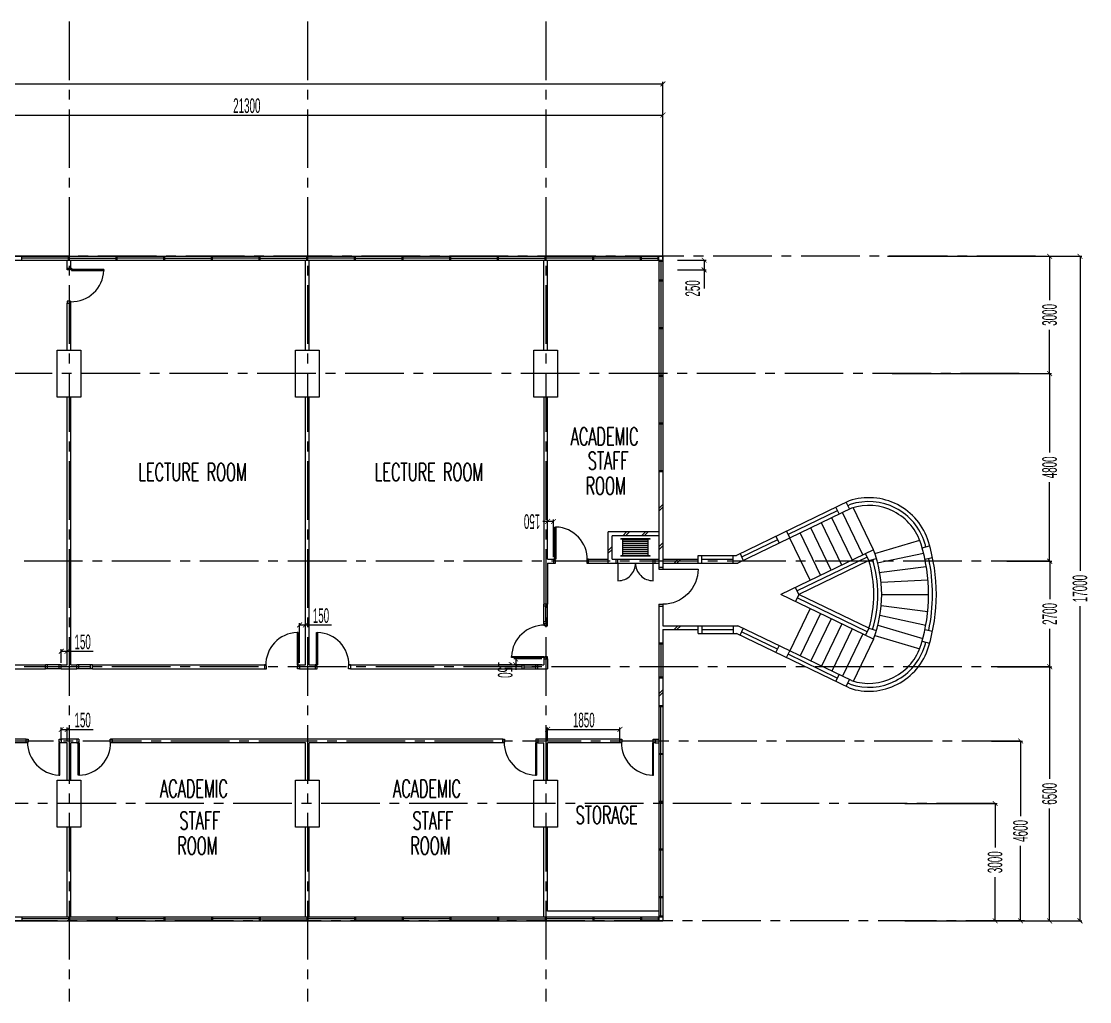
# Model space of a CAD drawing. Extents: x 41709 to 135709, y -129764 to -102139.
# Drawn here: x 108367 to 135709, y -127214 to -102139 of the extents above; entities that cross this region are included whole.
import ezdxf
from ezdxf.enums import TextEntityAlignment as Align

# ---------------------------------------------------------------- set-up
doc = ezdxf.new("R2010")
doc.units = 0
doc.header["$LTSCALE"] = 1000
doc.header["$MEASUREMENT"] = 0
doc.header["$PDMODE"] = 34
doc.header["$PDSIZE"] = -5
doc.linetypes.add('CENTER2', pattern=[1.125, 0.75, -0.125, 0.125, -0.125])
doc.linetypes.add('PHANTOM', pattern=[2.5, 1.25, -0.25, 0.25, -0.25, 0.25, -0.25])
doc.layers.get('DEFPOINTS').update_dxf_attribs({"linetype": 'CONTINUOUS'})
for name, color, linetype in [('DIM', 9, 'CONTINUOUS'), ('DIM3', 9, 'CONTINUOUS'), ('EX-WALL', 7, 'CONTINUOUS'), ('EX-WIN', 9, 'CONTINUOUS'), ('GRIDLINE', 8, 'PHANTOM'), ('LABEL', 4, 'CONTINUOUS'), ('NEUWALL', 3, 'CONTINUOUS')]:
    doc.layers.add(name, color=color, linetype=linetype)
doc.styles.add('R100', font='ic-romns.shx', dxfattribs={"width": 0.5, "height": 375})
doc.styles.add('ROMANS', font='SIMPLEX.shx')
doc.dimstyles.new('R100', dxfattribs={"dimtxt": 375, "dimasz": 125, "dimexe": 50, "dimexo": 50, "dimgap": 50, "dimtad": 1, "dimdec": 0, "dimzin": 0, "dimdsep": 46, "dimtxsty": 'R100', "dimblk": 'ARCHTICK', "dimcen": 0.09, "dimclrd": 8, "dimclre": 8, "dimclrt": 2, "dimadec": 0, "dimazin": 0, "dimtfac": 0.57971, "dimtdec": 0, "dimtofl": 0, "dimtmove": 0, "dimatfit": 3, "dimldrblk": 'ARCHTICK', "dimfxl": 1, "dimtolj": 1, "dimtzin": 0, "dimarcsym": 0})

# ---------------------------------------------------------------- blocks, each defined once
blk = doc.blocks.new('_ArchTick')
at = {"layer": 'NEUWALL', "color": 0, "const_width": 0.15}
blk.add_lwpolyline([(-0.5, -0.5), (0.5, 0.5)], dxfattribs=at)
blk = doc.blocks.new('*D13')
at = {"layer": 'DEFPOINTS', "color": 0}
for p in [(124787, -103739), (51687, -104988), (124787, -104988)]:
    blk.add_point(p, dxfattribs=at)
at = {"layer": 'DIM', "color": 8, "lineweight": -2}
for p, q in [((51687, -104938), (51687, -103689)), ((51687, -103739), (124787, -103739)), ((124787, -104938), (124787, -103689))]:
    blk.add_line(p, q, dxfattribs=at)
at = {"layer": 'DIM', "color": 8, "lineweight": -2, "xscale": 125, "yscale": 125, "zscale": 125, "rotation": 180}
blk.add_blockref('_ArchTick', (51687, -103739), dxfattribs=at)
at = {"layer": 'DIM', "color": 8, "lineweight": -2, "xscale": 125, "yscale": 125, "zscale": 125}
blk.add_blockref('_ArchTick', (124787, -103739), dxfattribs=at)
at = {"layer": 'DIM', "color": 7, "insert": (88237, -103502), "char_height": 375, "attachment_point": 5, "style": 'R100'}
blk.add_mtext('\\A1;73100', dxfattribs=at)
blk = doc.blocks.new('*D49')
at = {"layer": 'DEFPOINTS', "color": 0}
for p in [(125110, -108248), (125842, -108248), (125110, -108498)]:
    blk.add_point(p, dxfattribs=at)
at = {"layer": 'DIM', "color": 8, "lineweight": -2}
for p, q in [((125160, -108248), (125892, -108248)), ((125842, -108248), (125842, -108498)), ((125160, -108498), (125892, -108498)), ((125842, -108498), (125842, -108970))]:
    blk.add_line(p, q, dxfattribs=at)
at = {"layer": 'DIM', "color": 8, "lineweight": -2, "xscale": 125, "yscale": 125, "zscale": 125}
for p, rotation in [((125842, -108248), 90), ((125842, -108498), 270)]:
    blk.add_blockref('_ArchTick', p, dxfattribs=dict(at, rotation=rotation))
at = {"layer": 'DIM', "color": 7, "insert": (125551, -108970), "char_height": 375, "attachment_point": 5, "rotation": 90, "style": 'R100'}
blk.add_mtext('\\A1;250', dxfattribs=at)
blk = doc.blocks.new('*D43')
at = {"layer": 'DEFPOINTS', "color": 0}
for p in [(109537, -120252), (109387, -120598), (109537, -120598)]:
    blk.add_point(p, dxfattribs=at)
at = {"layer": 'DIM3', "color": 8, "lineweight": -2}
for p, q in [((109387, -120548), (109387, -120202)), ((109387, -120252), (109537, -120252)), ((109537, -120548), (109537, -120202)), ((109537, -120252), (110208, -120252))]:
    blk.add_line(p, q, dxfattribs=at)
at = {"layer": 'DIM3', "color": 8, "lineweight": -2, "xscale": 125, "yscale": 125, "zscale": 125, "rotation": 180}
blk.add_blockref('_ArchTick', (109387, -120252), dxfattribs=at)
at = {"layer": 'DIM3', "color": 8, "lineweight": -2, "xscale": 125, "yscale": 125, "zscale": 125}
blk.add_blockref('_ArchTick', (109537, -120252), dxfattribs=at)
at = {"layer": 'DIM3', "color": 7, "insert": (109935, -120014), "char_height": 375, "attachment_point": 5, "style": 'R100'}
blk.add_mtext('\\A1;150', dxfattribs=at)
blk = doc.blocks.new('*D42')
at = {"layer": 'DEFPOINTS', "color": 0}
for p in [(109537, -118252), (109387, -118598), (109537, -118598)]:
    blk.add_point(p, dxfattribs=at)
at = {"layer": 'DIM3', "color": 8, "lineweight": -2}
for p, q in [((109387, -118548), (109387, -118202)), ((109387, -118252), (109537, -118252)), ((109537, -118548), (109537, -118202)), ((109537, -118252), (110208, -118252))]:
    blk.add_line(p, q, dxfattribs=at)
at = {"layer": 'DIM3', "color": 8, "lineweight": -2, "xscale": 125, "yscale": 125, "zscale": 125, "rotation": 180}
blk.add_blockref('_ArchTick', (109387, -118252), dxfattribs=at)
at = {"layer": 'DIM3', "color": 8, "lineweight": -2, "xscale": 125, "yscale": 125, "zscale": 125}
blk.add_blockref('_ArchTick', (109537, -118252), dxfattribs=at)
at = {"layer": 'DIM3', "color": 7, "insert": (109935, -118014), "char_height": 375, "attachment_point": 5, "style": 'R100'}
blk.add_mtext('\\A1;150', dxfattribs=at)
blk = doc.blocks.new('*D41')
at = {"layer": 'DEFPOINTS', "color": 0}
for p in [(124787, -104536), (103487, -105760), (124787, -108273)]:
    blk.add_point(p, dxfattribs=at)
at = {"layer": 'DIM', "color": 8, "lineweight": -2}
for p, q in [((103487, -105710), (103487, -104486)), ((103487, -104536), (124787, -104536)), ((124787, -108223), (124787, -104486))]:
    blk.add_line(p, q, dxfattribs=at)
at = {"layer": 'DIM', "color": 8, "lineweight": -2, "xscale": 125, "yscale": 125, "zscale": 125, "rotation": 180}
blk.add_blockref('_ArchTick', (103487, -104536), dxfattribs=at)
at = {"layer": 'DIM', "color": 8, "lineweight": -2, "xscale": 125, "yscale": 125, "zscale": 125}
blk.add_blockref('_ArchTick', (124787, -104536), dxfattribs=at)
at = {"layer": 'DIM', "color": 7, "insert": (114137, -104298), "char_height": 375, "attachment_point": 5, "style": 'R100'}
blk.add_mtext('\\A1;21300', dxfattribs=at)
blk = doc.blocks.new('*D45')
at = {"layer": 'DEFPOINTS', "color": 0}
for p in [(115637, -117579), (115487, -118598), (115637, -118598)]:
    blk.add_point(p, dxfattribs=at)
at = {"layer": 'DIM3', "color": 8, "lineweight": -2}
for p, q in [((115487, -118548), (115487, -117529)), ((115637, -118548), (115637, -117529)), ((115487, -117579), (115637, -117579)), ((115637, -117579), (116308, -117579))]:
    blk.add_line(p, q, dxfattribs=at)
at = {"layer": 'DIM3', "color": 8, "lineweight": -2, "xscale": 125, "yscale": 125, "zscale": 125, "rotation": 180}
blk.add_blockref('_ArchTick', (115487, -117579), dxfattribs=at)
at = {"layer": 'DIM3', "color": 8, "lineweight": -2, "xscale": 125, "yscale": 125, "zscale": 125}
blk.add_blockref('_ArchTick', (115637, -117579), dxfattribs=at)
at = {"layer": 'DIM3', "color": 7, "insert": (116035, -117342), "char_height": 375, "attachment_point": 5, "style": 'R100'}
blk.add_mtext('\\A1;150', dxfattribs=at)
blk = doc.blocks.new('*D46')
at = {"layer": 'DEFPOINTS', "color": 0}
for p in [(123687, -120252), (121837, -120598), (123687, -120598)]:
    blk.add_point(p, dxfattribs=at)
at = {"layer": 'DIM3', "color": 8, "lineweight": -2}
for p, q in [((121837, -120548), (121837, -120202)), ((121837, -120252), (123687, -120252)), ((123687, -120548), (123687, -120202))]:
    blk.add_line(p, q, dxfattribs=at)
at = {"layer": 'DIM3', "color": 8, "lineweight": -2, "xscale": 125, "yscale": 125, "zscale": 125, "rotation": 180}
blk.add_blockref('_ArchTick', (121837, -120252), dxfattribs=at)
at = {"layer": 'DIM3', "color": 8, "lineweight": -2, "xscale": 125, "yscale": 125, "zscale": 125}
blk.add_blockref('_ArchTick', (123687, -120252), dxfattribs=at)
at = {"layer": 'DIM3', "color": 7, "insert": (122762, -120014), "char_height": 375, "attachment_point": 5, "style": 'R100'}
blk.add_mtext('\\A1;1850', dxfattribs=at)
blk = doc.blocks.new('*D48')
at = {"layer": 'DEFPOINTS', "color": 0}
for p in [(121837, -114932), (121837, -115898), (121987, -115898)]:
    blk.add_point(p, dxfattribs=at)
at = {"layer": 'DIM3', "color": 8, "lineweight": -2}
for p, q in [((121837, -114932), (121712, -114932)), ((121837, -115848), (121837, -114882)), ((121987, -114932), (121837, -114932)), ((121987, -115848), (121987, -114882))]:
    blk.add_line(p, q, dxfattribs=at)
at = {"layer": 'DIM3', "color": 8, "lineweight": -2, "xscale": 125, "yscale": 125, "zscale": 125}
for p, rotation in [((121837, -114932), 180.0000000000501), ((121987, -114932), 5.003997216590506e-11)]:
    blk.add_blockref('_ArchTick', p, dxfattribs=dict(at, rotation=rotation))
at = {"layer": 'DIM3', "color": 7, "insert": (121438, -114932), "char_height": 375, "attachment_point": 5, "rotation": 180, "style": 'R100'}
blk.add_mtext('\\A1;150', dxfattribs=at)
blk = doc.blocks.new('*D47')
at = {"layer": 'DEFPOINTS', "color": 0}
for p in [(121020, -118598), (121737, -118448), (121737, -118598)]:
    blk.add_point(p, dxfattribs=at)
at = {"layer": 'DIM3', "color": 8, "lineweight": -2}
for p, q in [((121687, -118448), (120970, -118448)), ((121687, -118598), (120970, -118598)), ((121020, -118448), (121020, -118598)), ((121020, -118598), (121020, -118723))]:
    blk.add_line(p, q, dxfattribs=at)
at = {"layer": 'DIM3', "color": 8, "lineweight": -2, "xscale": 125, "yscale": 125, "zscale": 125}
for p, rotation in [((121020, -118448), 90), ((121020, -118598), 270)]:
    blk.add_blockref('_ArchTick', p, dxfattribs=dict(at, rotation=rotation))
at = {"layer": 'DIM3', "color": 7, "insert": (120747, -118723), "char_height": 375, "attachment_point": 5, "rotation": 270, "style": 'R100'}
blk.add_mtext('\\A1;150', dxfattribs=at)
blk = doc.blocks.new('*D54')
at = {"layer": 'DEFPOINTS', "color": 0}
for p in [(133982, -111148), (133982, -115948), (134685, -115948)]:
    blk.add_point(p, dxfattribs=at)
at = {"layer": 'DIM', "color": 8, "lineweight": -2}
for p, q in [((134032, -111148), (134735, -111148)), ((134685, -111148), (134685, -113168)), ((134685, -115948), (134685, -113928)), ((134032, -115948), (134735, -115948))]:
    blk.add_line(p, q, dxfattribs=at)
at = {"layer": 'DIM', "color": 8, "lineweight": -2, "xscale": 125, "yscale": 125, "zscale": 125}
for p, rotation in [((134685, -111148), 90), ((134685, -115948), 270)]:
    blk.add_blockref('_ArchTick', p, dxfattribs=dict(at, rotation=rotation))
at = {"layer": 'DIM', "color": 7, "insert": (134685, -113548), "char_height": 375, "attachment_point": 5, "rotation": 90, "style": 'R100'}
blk.add_mtext('\\A1;4800', dxfattribs=at)
blk = doc.blocks.new('*D53')
at = {"layer": 'DEFPOINTS', "color": 0}
for p in [(134324, -108148), (134042, -125148), (135463, -125148)]:
    blk.add_point(p, dxfattribs=at)
at = {"layer": 'DIM', "color": 8, "lineweight": -2}
for p, q in [((134374, -108148), (135513, -108148)), ((135463, -108148), (135463, -116196)), ((135463, -125148), (135463, -117100)), ((134092, -125148), (135513, -125148))]:
    blk.add_line(p, q, dxfattribs=at)
at = {"layer": 'DIM', "color": 8, "lineweight": -2, "xscale": 125, "yscale": 125, "zscale": 125}
for p, rotation in [((135463, -108148), 90), ((135463, -125148), 270)]:
    blk.add_blockref('_ArchTick', p, dxfattribs=dict(at, rotation=rotation))
at = {"layer": 'DIM', "color": 7, "insert": (135463, -116648), "char_height": 375, "attachment_point": 5, "rotation": 90, "style": 'R100'}
blk.add_mtext('\\A1;17000', dxfattribs=at)
blk = doc.blocks.new('*D52')
at = {"layer": 'DEFPOINTS', "color": 0}
for p in [(133145, -120548), (133055, -125148), (133941, -125148)]:
    blk.add_point(p, dxfattribs=at)
at = {"layer": 'DIM', "color": 8, "lineweight": -2}
for p, q in [((133195, -120548), (133991, -120548)), ((133941, -120548), (133941, -122468)), ((133941, -125148), (133941, -123228)), ((133105, -125148), (133991, -125148))]:
    blk.add_line(p, q, dxfattribs=at)
at = {"layer": 'DIM', "color": 8, "lineweight": -2, "xscale": 125, "yscale": 125, "zscale": 125}
for p, rotation in [((133941, -120548), 90), ((133941, -125148), 270)]:
    blk.add_blockref('_ArchTick', p, dxfattribs=dict(at, rotation=rotation))
at = {"layer": 'DIM', "color": 7, "insert": (133941, -122848), "char_height": 375, "attachment_point": 5, "rotation": 90, "style": 'R100'}
blk.add_mtext('\\A1;4600', dxfattribs=at)
blk = doc.blocks.new('*D55')
at = {"layer": 'DEFPOINTS', "color": 0}
for p in [(133540, -115948), (133592, -118648), (134690, -118648)]:
    blk.add_point(p, dxfattribs=at)
at = {"layer": 'DIM', "color": 8, "lineweight": -2}
for p, q in [((133590, -115948), (134740, -115948)), ((134690, -115948), (134690, -116918)), ((134690, -118648), (134690, -117678)), ((133642, -118648), (134740, -118648))]:
    blk.add_line(p, q, dxfattribs=at)
at = {"layer": 'DIM', "color": 8, "lineweight": -2, "xscale": 125, "yscale": 125, "zscale": 125}
for p, rotation in [((134690, -115948), 90), ((134690, -118648), 270)]:
    blk.add_blockref('_ArchTick', p, dxfattribs=dict(at, rotation=rotation))
at = {"layer": 'DIM', "color": 7, "insert": (134690, -117298), "char_height": 375, "attachment_point": 5, "rotation": 90, "style": 'R100'}
blk.add_mtext('\\A1;2700', dxfattribs=at)
blk = doc.blocks.new('*D51')
at = {"layer": 'DEFPOINTS', "color": 0}
for p in [(133300, -118648), (134685, -118648), (133300, -125148)]:
    blk.add_point(p, dxfattribs=at)
at = {"layer": 'DIM', "color": 8, "lineweight": -2}
for p, q in [((133350, -118648), (134735, -118648)), ((134685, -118648), (134685, -121518)), ((134685, -125148), (134685, -122278)), ((133350, -125148), (134735, -125148))]:
    blk.add_line(p, q, dxfattribs=at)
at = {"layer": 'DIM', "color": 8, "lineweight": -2, "xscale": 125, "yscale": 125, "zscale": 125}
for p, rotation in [((134685, -118648), 90), ((134685, -125148), 270)]:
    blk.add_blockref('_ArchTick', p, dxfattribs=dict(at, rotation=rotation))
at = {"layer": 'DIM', "color": 7, "insert": (134685, -121898), "char_height": 375, "attachment_point": 5, "rotation": 90, "style": 'R100'}
blk.add_mtext('\\A1;6500', dxfattribs=at)
blk = doc.blocks.new('*D50')
at = {"layer": 'DEFPOINTS', "color": 0}
for p in [(130927, -122148), (130927, -125148), (133290, -125148)]:
    blk.add_point(p, dxfattribs=at)
at = {"layer": 'DIM', "color": 8, "lineweight": -2}
for p, q in [((130977, -122148), (133340, -122148)), ((133290, -122148), (133290, -123268)), ((133290, -125148), (133290, -124028)), ((130977, -125148), (133340, -125148))]:
    blk.add_line(p, q, dxfattribs=at)
at = {"layer": 'DIM', "color": 8, "lineweight": -2, "xscale": 125, "yscale": 125, "zscale": 125}
for p, rotation in [((133290, -122148), 90), ((133290, -125148), 270)]:
    blk.add_blockref('_ArchTick', p, dxfattribs=dict(at, rotation=rotation))
at = {"layer": 'DIM', "color": 7, "insert": (133290, -123648), "char_height": 375, "attachment_point": 5, "rotation": 90, "style": 'R100'}
blk.add_mtext('\\A1;3000', dxfattribs=at)
blk = doc.blocks.new('*D56')
at = {"layer": 'DEFPOINTS', "color": 0}
for p in [(130486, -108148), (130604, -111148), (134685, -111148)]:
    blk.add_point(p, dxfattribs=at)
at = {"layer": 'DIM', "color": 8, "lineweight": -2}
for p, q in [((130536, -108148), (134735, -108148)), ((134685, -108148), (134685, -109268)), ((134685, -111148), (134685, -110028)), ((130654, -111148), (134735, -111148))]:
    blk.add_line(p, q, dxfattribs=at)
at = {"layer": 'DIM', "color": 8, "lineweight": -2, "xscale": 125, "yscale": 125, "zscale": 125}
for p, rotation in [((134685, -108148), 90), ((134685, -111148), 270)]:
    blk.add_blockref('_ArchTick', p, dxfattribs=dict(at, rotation=rotation))
at = {"layer": 'DIM', "color": 7, "insert": (134685, -109648), "char_height": 375, "attachment_point": 5, "rotation": 90, "style": 'R100'}
blk.add_mtext('\\A1;3000', dxfattribs=at)

msp = doc.modelspace()

# ---------------------------------------------------------------- linework, layer by layer
at = {"layer": 'EX-WALL', "color": 7}
for p, q in [((124686.7, -113653), (124786.7, -113653)), ((124686.7, -113653), (124686.7, -116148)), ((124786.7, -113653), (124786.7, -116148)), ((124786.7, -114495.7), (124686.7, -114597)), ((129550.2, -114404.7), (126670.5, -115798)), ((129480.1, -114443.1), (129564.5, -114618.1)), ((129581.8, -114499.6), (129521.4, -114528.8)), ((124786.7, -114566.9), (124686.7, -114668.2)), ((129613.4, -114594.5), (126702.9, -115998)), ((129251.3, -114659.2), (127990.7, -115268.1)), ((129635.4, -115916.1), (129114.1, -114835.2)), ((129209.9, -114573.4), (129294.3, -114748.4)), ((129905.6, -115785.8), (129384.4, -114704.9)), ((130175.8, -115655.5), (129654.6, -114574.6)), ((129094.9, -116176.7), (128573.7, -115095.8)), ((129365.1, -116046.4), (128843.9, -114965.5)), ((124461.7, -115373), (123711.7, -115373)), ((123711.7, -115383), (123711.7, -115373)), ((124461.7, -115383), (123711.7, -115383)), ((123857.6, -115198), (123758.9, -115298)), ((123761.7, -115813), (123761.7, -115383)), ((123927.9, -115198), (123829.1, -115298)), ((124337.6, -115198), (124238.9, -115298)), ((124407.9, -115198), (124309.1, -115298)), ((124411.7, -115813), (124411.7, -115383)), ((124461.7, -115383), (124461.7, -115373)), ((127678.7, -115311.8), (127763, -115486.8)), ((127948.9, -115181.5), (128033.3, -115356.5)), ((128554.5, -116437.4), (128033.3, -115356.5)), ((128824.7, -116307), (128303.5, -115226.2)), ((123486.7, -115573.6), (123386.7, -115674.9)), ((123486.7, -115644.8), (123386.7, -115746.1)), ((124411.7, -115398), (123761.7, -115398)), ((124411.7, -115448), (123761.7, -115448)), ((124411.7, -115498), (123761.7, -115498)), ((124411.7, -115548), (123761.7, -115548)), ((124411.7, -115598), (123761.7, -115598)), ((124411.7, -115648), (123761.7, -115648)), ((124786.7, -115481.3), (124686.7, -115582.6)), ((124786.7, -115481.3), (124686.7, -115582.6)), ((124786.7, -115552.4), (124686.7, -115653.7)), ((124786.7, -115552.4), (124686.7, -115653.7)), ((127720.5, -115398.6), (126802.7, -115841.9)), ((130175.8, -115655.5), (127806.6, -116798)), ((130210.2, -115749.9), (131361.2, -115410.4)), ((131422.3, -115606.4), (131614.8, -115552.2)), ((131422.3, -115606.4), (131614.8, -115552.2)), ((123586.7, -115998), (123586.7, -115898)), ((123636.7, -115998), (123636.7, -115898)), ((124461.7, -115813), (123711.7, -115813)), ((123711.7, -115823), (123711.7, -115813)), ((124461.7, -115823), (123711.7, -115823)), ((124411.7, -115698), (123761.7, -115698)), ((124411.7, -115748), (123761.7, -115748)), ((124411.7, -115798), (123761.7, -115798)), ((124461.7, -115823), (124461.7, -115813)), ((124536.7, -115998), (124536.7, -115898)), ((124586.7, -115998), (124586.7, -115898)), ((124786.7, -115898), (125686.7, -115898)), ((125173.1, -115898), (125074.4, -115998)), ((125243.4, -115898), (125144.6, -115998)), ((125686.7, -115798), (126670.5, -115798)), ((125686.7, -115998), (125686.7, -115798)), ((125786.7, -115998), (125786.7, -115798)), ((125786.7, -115898), (126586.7, -115898)), ((126586.7, -115998), (126586.7, -115798)), ((126760.5, -115754.5), (126844.9, -115929.5)), ((130016.1, -115843.6), (128223.7, -116707.9)), ((130059.5, -115933.6), (129972.6, -115753.5)), ((130059.5, -115933.6), (130251, -115876)), ((130271.9, -115993.8), (131458.4, -115743.1)), ((131493.7, -115898), (131689.4, -115857.1)), ((131493.7, -115898), (131689.4, -115857.1)), ((124686.7, -116098), (124786.7, -116098)), ((124686.7, -116098), (124786.7, -116098)), ((124686.7, -116148), (124786.7, -116148)), ((124686.7, -116148), (124786.7, -116148)), ((124786.7, -115998), (126702.9, -115998)), ((130059.5, -115933.6), (128267.1, -116798)), ((130314, -116240.4), (131528, -116081.7)), ((130371.6, -116487.8), (131570.9, -116425.6)), ((128267.1, -116798), (128180.2, -116617.8)), ((130175.8, -117940.4), (127806.6, -116798)), ((128267.1, -116798), (128180.2, -116978.1)), ((130016.1, -117752.4), (128223.7, -116888)), ((130059.5, -117662.3), (128267.1, -116798)), ((130386.7, -116798), (131586.7, -116798)), ((124686.7, -117048), (124686.7, -118043)), ((124686.7, -117048), (124786.7, -117048)), ((124686.7, -117098), (124786.7, -117098)), ((124786.7, -117048), (124786.7, -117598)), ((128554.5, -117158.6), (128033.3, -118239.5)), ((128824.7, -117288.9), (128303.5, -118369.8)), ((130374.4, -117078.3), (131565, -117234.1)), ((129094.9, -117419.2), (128573.7, -118500.1)), ((129365.1, -117549.5), (128843.9, -118630.4)), ((130341.9, -117331.8), (131516.6, -117580.1)), ((124786.7, -117598), (126702.9, -117598)), ((124786.7, -117698), (124786.7, -118043)), ((124786.7, -117698), (125686.7, -117698)), ((125173.1, -117598), (125074.4, -117698)), ((125243.4, -117598), (125144.6, -117698)), ((125686.7, -117798), (125686.7, -117598)), ((125686.7, -117798), (126670.5, -117798)), ((125786.7, -117598), (125786.7, -117798)), ((125786.7, -117698), (126586.7, -117698)), ((126586.7, -117598), (126586.7, -117798)), ((129550.2, -119191.2), (126670.5, -117798)), ((129613.4, -119001.5), (126702.9, -117598)), ((126760.5, -117841.4), (126844.9, -117666.4)), ((127720.5, -118197.3), (126802.7, -117754)), ((129635.4, -117679.8), (129114.1, -118760.7)), ((129905.6, -117810.1), (129384.4, -118891)), ((130059.5, -117662.3), (129972.6, -117842.4)), ((130059.5, -117662.3), (130251, -117719.9)), ((130210.2, -117846), (131361.2, -118185.6)), ((130288.6, -117584.1), (131440.2, -117923.8)), ((131493.7, -117698), (131689.4, -117738.9)), ((131493.7, -117698), (131689.4, -117738.9)), ((124786.7, -118043), (124686.7, -118043)), ((127678.7, -118284.1), (127763, -118109.2)), ((130175.8, -117940.4), (129654.6, -119021.3)), ((131422.3, -117989.5), (131614.8, -118043.7)), ((131422.3, -117989.5), (131614.8, -118043.7)), ((127948.9, -118414.4), (128033.3, -118239.5)), ((129251.3, -118936.7), (127990.7, -118327.8)), ((129209.9, -119022.5), (129294.3, -118847.6)), ((124786.7, -118943), (124686.7, -118943)), ((124686.7, -118943), (124686.7, -119643)), ((124786.7, -118943), (124786.7, -119643)), ((129480.1, -119152.8), (129564.5, -118977.9)), ((129581.8, -119096.3), (129521.4, -119067.2)), ((124786.7, -119237.5), (124686.7, -119338.8)), ((124786.7, -119308.6), (124686.7, -119409.9)), ((124686.7, -119643), (124786.7, -119643))]:
    msp.add_line(p, q, dxfattribs=at)
for points in [[(109886.7, -110548), (109886.7, -111748), (109286.7, -111748), (109286.7, -110548)], [(115986.7, -110548), (115986.7, -111748), (115386.7, -111748), (115386.7, -110548)], [(122086.7, -110548), (122086.7, -111748), (121486.7, -111748), (121486.7, -110548)], [(109286.7, -122748), (109286.7, -121548), (109886.7, -121548), (109886.7, -122748)], [(115386.7, -122748), (115386.7, -121548), (115986.7, -121548), (115986.7, -122748)], [(121486.7, -122748), (121486.7, -121548), (122086.7, -121548), (122086.7, -122748)]]:
    msp.add_lwpolyline(points, close=True, dxfattribs=at)
for points in [[(123636.7, -115998), (123636.7, -116448, 0.4142136), (124086.7, -115998, 0.4142136), (124536.7, -116448), (124536.7, -115998)], [(124786.7, -116148), (125686.7, -116148, -0.4142136), (124786.7, -117048)]]:
    msp.add_lwpolyline(points, format="xyb", dxfattribs=at)
for centre, radius, start, end in [((130056.2, -115922.6), 1600, 16.96467, 108.43495), ((130056.2, -115922.6), 1500, 16.96467, 108.43495), ((130056.2, -115922.6), 1400, 16.96467, 108.43495), ((127186.7, -116798), 3200, 339.08285, 20.91715), ((127186.7, -116798), 4400, 343.03533, 16.96467), ((127186.7, -116798), 4400, 343.03533, 16.96467), ((127186.7, -116798), 4500, 15.71246, 16.96467), ((127186.7, -116798), 4500, 15.71246, 16.96467), ((127186.7, -116798), 4600, 343.03533, 16.96467), ((127186.7, -116798), 4600, 343.03533, 16.96467), ((127186.7, -116798), 3100, 343.25525, 16.74475), ((127186.7, -116798), 4500, 348.19711, 11.80289), ((127186.7, -116798), 4500, 348.19711, 11.80289), ((127186.7, -116798), 3000, 343.25525, 16.74475), ((130056.2, -117673.3), 1500, 251.56505, 343.03533), ((130056.2, -117673.3), 1400, 251.56505, 343.03533), ((127186.7, -116798), 4500, 343.03533, 344.28754), ((127186.7, -116798), 4500, 343.03533, 344.28754), ((130056.2, -117673.3), 1600, 251.56505, 343.03533)]:
    msp.add_arc(centre, radius, start, end, dxfattribs=at)
at = {"layer": 'EX-WIN', "color": 7}
for p, q in [((51686.7, -108148), (124786.7, -108148)), ((51786.7, -108248), (124686.7, -108248)), ((51786.7, -108248), (124686.7, -108248)), ((108379.2, -108248), (108379.2, -108148)), ((109574.2, -108198), (108379.2, -108198)), ((109574.2, -108248), (109574.2, -108148)), ((109599.2, -108248), (109599.2, -108148)), ((109599.2, -108198), (110794.2, -108198)), ((110794.2, -108248), (110794.2, -108148)), ((110819.2, -108248), (110819.2, -108148)), ((112014.2, -108198), (110819.2, -108198)), ((112014.2, -108248), (112014.2, -108148)), ((112039.2, -108248), (112039.2, -108148)), ((112039.2, -108198), (113234.2, -108198)), ((113234.2, -108248), (113234.2, -108148)), ((113259.2, -108248), (113259.2, -108148)), ((114454.2, -108198), (113259.2, -108198)), ((114454.2, -108248), (114454.2, -108148)), ((114479.2, -108248), (114479.2, -108148)), ((114479.2, -108198), (115674.2, -108198)), ((115674.2, -108248), (115674.2, -108148)), ((115699.2, -108248), (115699.2, -108148)), ((116894.2, -108198), (115699.2, -108198)), ((116894.2, -108248), (116894.2, -108148)), ((116919.2, -108248), (116919.2, -108148)), ((116919.2, -108198), (118114.2, -108198)), ((118114.2, -108248), (118114.2, -108148)), ((118139.2, -108248), (118139.2, -108148)), ((119334.2, -108198), (118139.2, -108198)), ((119334.2, -108248), (119334.2, -108148)), ((119359.2, -108248), (119359.2, -108148)), ((119359.2, -108198), (120554.2, -108198)), ((120554.2, -108248), (120554.2, -108148)), ((120579.2, -108248), (120579.2, -108148)), ((120579.2, -108198), (121774.2, -108198)), ((121774.2, -108248), (121774.2, -108148)), ((121799.2, -108248), (121799.2, -108148)), ((122994.2, -108198), (121799.2, -108198)), ((122994.2, -108248), (122994.2, -108148)), ((123019.2, -108248), (123019.2, -108148)), ((124214.2, -108198), (123019.2, -108198)), ((124214.2, -108248), (124214.2, -108148)), ((124239.2, -108248), (124239.2, -108148)), ((124239.2, -108198), (124661.7, -108198)), ((124661.7, -108248), (124661.7, -108148)), ((124686.7, -108248), (124686.7, -108148)), ((124686.7, -108248), (124686.7, -113653)), ((124686.7, -108248), (124786.7, -108248)), ((124686.7, -108273), (124786.7, -108273)), ((124736.7, -108273), (124736.7, -108748)), ((124786.7, -108148), (124786.7, -113653)), ((124686.7, -108748), (124786.7, -108748)), ((124686.7, -108773), (124786.7, -108773)), ((124736.7, -108773), (124736.7, -109968)), ((124686.7, -109968), (124786.7, -109968)), ((124686.7, -109993), (124786.7, -109993)), ((124736.7, -109993), (124736.7, -111188)), ((124686.7, -111188), (124786.7, -111188)), ((124686.7, -111213), (124786.7, -111213)), ((124736.7, -111213), (124736.7, -112408)), ((124686.7, -112408), (124786.7, -112408)), ((124686.7, -112433), (124786.7, -112433)), ((124736.7, -112433), (124736.7, -113628)), ((124686.7, -113628), (124786.7, -113628)), ((124686.7, -118043), (124686.7, -118943)), ((124786.7, -118068), (124686.7, -118068)), ((124736.7, -118068), (124736.7, -118918)), ((124786.7, -118043), (124786.7, -118943)), ((124786.7, -118918), (124686.7, -118918)), ((124686.7, -119643), (124686.7, -125048)), ((124686.7, -119668), (124786.7, -119668)), ((124736.7, -120863), (124736.7, -119668)), ((124786.7, -119643), (124786.7, -125148)), ((124686.7, -120863), (124786.7, -120863)), ((124686.7, -120888), (124786.7, -120888)), ((124736.7, -122083), (124736.7, -120888)), ((124686.7, -122083), (124786.7, -122083)), ((124686.7, -122108), (124786.7, -122108)), ((124736.7, -123303), (124736.7, -122108)), ((124686.7, -123303), (124786.7, -123303)), ((124686.7, -123328), (124786.7, -123328)), ((124736.7, -124523), (124736.7, -123328)), ((124686.7, -124523), (124786.7, -124523)), ((124686.7, -124548), (124786.7, -124548)), ((124736.7, -125023), (124736.7, -124548)), ((51686.7, -125148), (124786.7, -125148)), ((51786.7, -125048), (124686.7, -125048)), ((108379.2, -125048), (108379.2, -125148)), ((109574.2, -125098), (108379.2, -125098)), ((109574.2, -125048), (109574.2, -125148)), ((109599.2, -125048), (109599.2, -125148)), ((109599.2, -125098), (110794.2, -125098)), ((110794.2, -125048), (110794.2, -125148)), ((110819.2, -125048), (110819.2, -125148)), ((112014.2, -125098), (110819.2, -125098)), ((112014.2, -125048), (112014.2, -125148)), ((112039.2, -125048), (112039.2, -125148)), ((112039.2, -125098), (113234.2, -125098)), ((113234.2, -125048), (113234.2, -125148)), ((113259.2, -125048), (113259.2, -125148)), ((114454.2, -125098), (113259.2, -125098)), ((114454.2, -125048), (114454.2, -125148)), ((114479.2, -125048), (114479.2, -125148)), ((114479.2, -125098), (115674.2, -125098)), ((115674.2, -125048), (115674.2, -125148)), ((115699.2, -125048), (115699.2, -125148)), ((116894.2, -125098), (115699.2, -125098)), ((116894.2, -125048), (116894.2, -125148)), ((116919.2, -125048), (116919.2, -125148)), ((116919.2, -125098), (118114.2, -125098)), ((118114.2, -125048), (118114.2, -125148)), ((118139.2, -125048), (118139.2, -125148)), ((119334.2, -125098), (118139.2, -125098)), ((119334.2, -125048), (119334.2, -125148)), ((119359.2, -125048), (119359.2, -125148)), ((119359.2, -125098), (120554.2, -125098)), ((120554.2, -125048), (120554.2, -125148)), ((120579.2, -125048), (120579.2, -125148)), ((120579.2, -125098), (121774.2, -125098)), ((121774.2, -125048), (121774.2, -125148)), ((121799.2, -125048), (121799.2, -125148)), ((122994.2, -125098), (121799.2, -125098)), ((122994.2, -125048), (122994.2, -125148)), ((123019.2, -125048), (123019.2, -125148)), ((124214.2, -125098), (123019.2, -125098)), ((124214.2, -125048), (124214.2, -125148)), ((124239.2, -125048), (124239.2, -125148)), ((124239.2, -125098), (124661.7, -125098)), ((124661.7, -125048), (124661.7, -125148)), ((124686.7, -125023), (124786.7, -125023)), ((124686.7, -125048), (124686.7, -125148)), ((124686.7, -125048), (124786.7, -125048))]:
    msp.add_line(p, q, dxfattribs=at)
at = {"layer": 'GRIDLINE', "color": 7, "linetype": 'CENTER2', "ltscale": 2}
for p, q in [((109586.7, -102139), (109586.7, -127214.2)), ((115686.7, -102139), (115686.7, -127214.2)), ((121786.7, -102139), (121786.7, -127214.2)), ((134323.6, -108148), (41709.3, -108148)), ((133904, -111148), (41709.3, -111148)), ((134685.3, -115948), (79036.7, -115948)), ((134685.3, -118648), (79036.7, -118648)), ((133941, -120548), (91286.7, -120548)), ((133289.8, -122148), (41709.3, -122148)), ((134042.5, -125148), (41709.3, -125148))]:
    msp.add_line(p, q, dxfattribs=at)
at = {"layer": 'NEUWALL', "color": 7}
for p, q in [((109536.7, -108448), (109536.7, -108248)), ((109636.7, -108448), (109636.7, -108248)), ((115636.7, -110548), (115636.7, -108248)), ((115736.7, -110548), (115736.7, -108248)), ((121736.7, -110548), (121736.7, -108248)), ((121836.7, -110548), (121836.7, -108248)), ((109536.7, -108448), (109651.7, -108448)), ((109536.7, -108498), (109536.7, -108448)), ((109626.7, -108498), (109536.7, -108498)), ((109626.7, -108498), (109626.7, -108485)), ((110476.2, -108485), (109626.7, -108485)), ((109651.7, -108448), (109651.7, -108510)), ((109651.7, -108510), (110476.2, -108510)), ((110476.2, -108485), (110476.2, -108510)), ((109536.7, -109298), (109536.7, -109348)), ((109626.7, -109298), (109536.7, -109298)), ((109536.7, -110548), (109536.7, -109348)), ((109536.7, -109348), (109636.7, -109348)), ((109626.7, -109298), (109626.7, -109348)), ((109636.7, -110548), (109636.7, -109348)), ((109536.7, -118598), (109536.7, -111748)), ((109636.7, -118598), (109636.7, -111748)), ((115636.7, -118598), (115636.7, -111748)), ((115736.7, -118598), (115736.7, -111748)), ((121736.7, -111748), (121736.7, -117048)), ((121836.7, -115898), (121836.7, -111748)), ((122023.7, -115073.5), (122048.7, -115073)), ((122023.7, -115923), (122023.7, -115073.5)), ((122048.7, -115073), (122048.7, -115898)), ((124686.7, -115198), (123386.7, -115198)), ((123386.7, -115998), (123386.7, -115198)), ((124686.7, -115298), (123486.7, -115298)), ((123486.7, -115898), (123486.7, -115298)), ((121836.7, -115898), (121986.7, -115898)), ((122048.7, -115898), (121986.7, -115898)), ((121986.7, -115898), (121986.7, -115998)), ((122036.7, -115923), (122023.7, -115923)), ((122036.7, -115998), (122036.7, -115923)), ((122849.7, -115923), (122836.7, -115923)), ((122836.7, -115923), (122836.7, -115998)), ((122849.9, -115898), (122849.7, -115923)), ((122886.7, -115898), (122849.9, -115898)), ((122886.7, -115898), (123386.7, -115898)), ((122886.7, -115998), (122886.7, -115898)), ((123486.7, -115898), (123636.7, -115898)), ((123636.7, -115898), (124536.7, -115898)), ((124536.7, -115898), (124686.7, -115898)), ((121836.7, -115998), (121836.7, -117048)), ((121836.7, -115998), (121986.7, -115998)), ((121986.7, -115998), (122036.7, -115998)), ((122836.7, -115998), (122886.7, -115998)), ((122886.7, -115998), (123386.7, -115998)), ((123386.7, -115998), (123636.7, -115998)), ((123636.7, -115998), (124536.7, -115998)), ((124536.7, -115998), (124686.7, -115998)), ((121836.7, -117048), (121736.7, -117048)), ((121836.7, -117098), (121736.7, -117098)), ((121836.7, -117498), (121736.7, -117498)), ((121836.7, -117548), (121736.7, -117548)), ((121736.7, -117548), (121736.7, -117584.7)), ((121836.7, -117598), (121836.7, -117548)), ((115424.7, -117773), (115424.7, -118598)), ((115449.7, -117773.5), (115424.7, -117773)), ((115449.7, -118623), (115449.7, -117773.5)), ((115923.7, -118623), (115923.7, -117773)), ((115923.7, -117773), (115948.7, -117773)), ((115948.7, -117773), (115948.7, -118598)), ((121736.7, -117584.7), (121761.7, -117585)), ((121761.7, -117585), (121761.7, -117598)), ((121761.7, -117598), (121836.7, -117598)), ((120912.2, -118411), (120912.2, -118386)), ((120912.2, -118386), (121736.7, -118386)), ((121736.7, -118386), (121736.7, -118448)), ((104586.7, -118598), (108986.7, -118598)), ((108986.7, -118698), (108986.7, -118598)), ((109036.7, -118698), (109036.7, -118598)), ((109336.7, -118698), (109336.7, -118598)), ((109386.7, -118698), (109386.7, -118598)), ((109386.7, -118598), (109536.7, -118598)), ((109636.7, -118598), (109786.7, -118598)), ((109786.7, -118698), (109786.7, -118598)), ((109836.7, -118698), (109836.7, -118598)), ((110136.7, -118698), (110136.7, -118598)), ((110186.7, -118598), (114586.7, -118598)), ((110186.7, -118698), (110186.7, -118598)), ((114623.5, -118598), (114586.7, -118598)), ((114586.7, -118598), (114586.7, -118698)), ((114623.7, -118623), (114623.5, -118598)), ((114636.7, -118623), (114623.7, -118623)), ((114636.7, -118698), (114636.7, -118623)), ((115424.7, -118598), (115486.7, -118598)), ((115436.7, -118623), (115449.7, -118623)), ((115436.7, -118698), (115436.7, -118623)), ((115486.7, -118598), (115636.7, -118598)), ((115486.7, -118598), (115486.7, -118698)), ((115736.7, -118598), (115886.7, -118598)), ((115886.7, -118598), (115886.7, -118698)), ((115948.7, -118598), (115886.7, -118598)), ((115936.7, -118623), (115923.7, -118623)), ((115936.7, -118698), (115936.7, -118623)), ((116736.7, -118698), (116736.7, -118623)), ((116749.7, -118623), (116736.7, -118623)), ((116749.9, -118598), (116749.7, -118623)), ((116786.7, -118598), (116749.9, -118598)), ((116786.7, -118598), (121186.7, -118598)), ((116786.7, -118598), (116786.7, -118698)), ((121761.7, -118411), (120912.2, -118411)), ((121186.7, -118698), (121186.7, -118598)), ((121236.7, -118698), (121236.7, -118598)), ((121536.7, -118698), (121536.7, -118598)), ((121586.7, -118598), (121736.7, -118598)), ((121586.7, -118698), (121586.7, -118598)), ((121586.7, -118598), (121736.7, -118598)), ((121736.7, -118448), (121736.7, -118598)), ((121736.7, -118448), (121836.7, -118448)), ((121836.7, -118398), (121761.7, -118398)), ((121761.7, -118398), (121761.7, -118411)), ((121836.7, -118448), (121836.7, -118398)), ((121836.7, -118448), (121836.7, -118698)), ((104586.7, -118698), (108986.7, -118698)), ((109386.7, -118698), (109786.7, -118698)), ((110186.7, -118698), (114586.7, -118698)), ((114586.7, -118698), (114636.7, -118698)), ((115486.7, -118698), (115436.7, -118698)), ((115486.7, -118698), (115886.7, -118698)), ((115886.7, -118698), (115936.7, -118698)), ((116786.7, -118698), (116736.7, -118698)), ((116786.7, -118698), (121186.7, -118698)), ((121586.7, -118698), (121836.7, -118698)), ((108486.7, -120498), (103286.7, -120498)), ((108486.7, -120498), (108536.7, -120498)), ((108486.7, -120598), (108486.7, -120498)), ((108523.7, -120573), (108523.5, -120598)), ((108536.7, -120573), (108523.7, -120573)), ((108536.7, -120498), (108536.7, -120573)), ((109336.7, -120573), (109336.7, -120498)), ((109336.7, -120498), (109386.7, -120498)), ((109349.7, -120573), (109336.7, -120573)), ((109349.7, -121422.5), (109349.7, -120573)), ((109786.7, -120498), (109386.7, -120498)), ((109386.7, -120498), (109386.7, -120598)), ((109786.7, -120498), (109786.7, -120598)), ((109836.7, -120498), (109786.7, -120498)), ((109823.7, -121422.5), (109823.7, -120573)), ((109836.7, -120573), (109823.7, -120573)), ((109836.7, -120498), (109836.7, -120573)), ((110636.7, -120573), (110636.7, -120498)), ((110636.7, -120498), (110686.7, -120498)), ((110649.7, -120573), (110636.7, -120573)), ((120686.7, -120498), (110646.7, -120498)), ((110649.9, -120598), (110649.7, -120573)), ((110686.7, -120498), (110686.7, -120598)), ((120686.7, -120498), (120736.7, -120498)), ((120686.7, -120598), (120686.7, -120498)), ((120723.7, -120573), (120723.5, -120598)), ((120736.7, -120573), (120723.7, -120573)), ((120736.7, -120498), (120736.7, -120573)), ((121586.7, -120498), (121536.7, -120498)), ((121536.7, -120498), (121536.7, -120573)), ((121536.7, -120573), (121549.7, -120573)), ((121549.7, -120573), (121549.7, -121422.5)), ((123686.7, -120498), (121586.7, -120498)), ((121586.7, -120498), (121586.7, -120598)), ((123686.7, -120498), (123736.7, -120498)), ((123686.7, -120598), (123686.7, -120498)), ((123723.7, -120573), (123723.5, -120598)), ((123736.7, -120573), (123723.7, -120573)), ((123736.7, -120498), (123736.7, -120573)), ((124536.7, -120573), (124536.7, -120498)), ((124536.7, -120498), (124586.7, -120498)), ((124549.7, -120573), (124536.7, -120573)), ((124549.7, -121422.5), (124549.7, -120573)), ((124586.7, -120498), (124686.7, -120498)), ((124586.7, -120498), (124586.7, -120598)), ((108526.7, -120598), (103536.7, -120598)), ((108523.5, -120598), (108486.7, -120598)), ((109386.7, -120598), (109324.7, -120598)), ((109324.7, -120598), (109324.7, -121422.5)), ((109536.7, -120598), (109386.7, -120598)), ((109536.7, -121548), (109536.7, -120598)), ((109636.7, -121548), (109636.7, -120598)), ((109786.7, -120598), (109636.7, -120598)), ((109786.7, -120598), (109848.7, -120598)), ((109848.7, -120598), (109848.7, -121422.5)), ((115636.7, -120598), (110646.7, -120598)), ((110686.7, -120598), (110649.9, -120598)), ((115636.7, -121548), (115636.7, -120598)), ((120686.7, -120598), (115736.7, -120598)), ((115736.7, -121548), (115736.7, -120598)), ((120723.5, -120598), (120686.7, -120598)), ((121586.7, -120598), (121524.7, -120598)), ((121524.7, -120598), (121524.7, -121422.5)), ((121586.7, -120598), (121736.7, -120598)), ((121736.7, -121548), (121736.7, -120598)), ((121836.7, -121548), (121836.7, -120598)), ((123686.7, -120598), (121836.7, -120598)), ((123686.7, -120598), (121836.7, -120598)), ((123723.5, -120598), (123686.7, -120598)), ((124586.7, -120598), (124524.7, -120598)), ((124524.7, -120598), (124524.7, -121423)), ((124586.7, -120598), (124686.7, -120598)), ((109324.7, -121422.5), (109349.7, -121422.5)), ((109848.7, -121422.5), (109823.7, -121422.5)), ((121524.7, -121422.5), (121549.7, -121422.5)), ((124524.7, -121423), (124549.7, -121422.5)), ((109536.7, -125048), (109536.7, -122748)), ((109636.7, -125048), (109636.7, -122748)), ((115636.7, -125048), (115636.7, -122748)), ((115736.7, -125048), (115736.7, -122748)), ((121736.7, -125048), (121736.7, -122748)), ((121836.7, -124898), (121836.7, -122748)), ((124686.7, -124898), (121836.7, -124898))]:
    msp.add_line(p, q, dxfattribs=at)
at = {"layer": 'NEUWALL', "color": 7, "ltscale": 10}
for p, q in [((121736.7, -117548), (121736.7, -117048)), ((121786.7, -117498), (121786.7, -117098)), ((121836.7, -117548), (121836.7, -117048)), ((109386.7, -118598), (108986.7, -118598)), ((109336.7, -118648), (109036.7, -118648)), ((110186.7, -118598), (109786.7, -118598)), ((110136.7, -118648), (109836.7, -118648)), ((121186.7, -118598), (121586.7, -118598)), ((121236.7, -118648), (121536.7, -118648)), ((109386.7, -118698), (108986.7, -118698)), ((110186.7, -118698), (109786.7, -118698)), ((121186.7, -118698), (121586.7, -118698))]:
    msp.add_line(p, q, dxfattribs=at)
at = {"layer": 'NEUWALL', "color": 7}
for centre, radius, start, end in [((109646.9, -108481.4), 829.8, 268.60485, 358.02776), ((122020.1, -115902.8), 829.8, 358.60485, 88.02776), ((115453.3, -118602.8), 829.8, 91.97224, 181.39515), ((115923.7, -118599.3), 826.3, 358.84115, 88.26407), ((121742.5, -118416.1), 831.3, 88.67493, 177.92511), ((109377.3, -120571), 853.6, 180.13519, 266.46485), ((109818.8, -120592.4), 831.2, 272.06346, 1.3365), ((121561.2, -120586.1), 837.6, 179.10003, 267.50001), ((124553.3, -120593.2), 829.8, 178.60485, 268.02776)]:
    msp.add_arc(centre, radius, start, end, dxfattribs=at)

# ---------------------------------------------------------------- texts
at = {"layer": 'LABEL', "color": 7, "style": 'ROMANS', "width": 0.6}
for s, p in [('ACADEMIC', (123296.1, -112981.7)), ('STAFF', (123387, -113602.8)), ('LECTURE ROOM', (112749.2, -113894.2)), ('LECTURE ROOM', (118799.9, -113894.2)), ('ROOM', (123322.7, -114245.5)), ('ACADEMIC', (112785.9, -121989.9)), ('ACADEMIC', (118751.6, -121989.9)), ('STORAGE', (123347.9, -122664.4)), ('STAFF', (112935.9, -122809.1)), ('STAFF', (118901.6, -122809.1)), ('ROOM', (112871.6, -123451.7)), ('ROOM', (118837.3, -123451.7))]:
    msp.add_text(s, height=450, dxfattribs=at).set_placement(p, align=Align.CENTER)

# ---------------------------------------------------------------- dimensions: what is measured, and where the dimension line sits
at = {"layer": 'DIM', "color": 7}
for base, p1, p2, picture, middle in [((124786.7, -103739), (51686.7, -104987.9), (124786.7, -104987.9), '*D13', (88236.7, -103501.5)), ((124786.7, -104535.6), (103486.7, -105760.5), (124786.7, -108273), '*D41', (114136.7, -104298.1))]:
    dim = msp.add_linear_dim(base=base, p1=p1, p2=p2, dimstyle='R100', override={"dimclrt": 7}, dxfattribs=at)
    dim.commit()
    dim.dimension.update_dxf_attribs({"geometry": picture, "text_midpoint": middle})
dim = msp.add_linear_dim(base=(125842, -108248), p1=(125110.1, -108498), p2=(125110.1, -108248), angle=90, dimstyle='R100', override={"dimclrt": 7}, dxfattribs=at)
dim.commit()
dim.dimension.update_dxf_attribs({"geometry": '*D49', "text_midpoint": (125550.9, -108969.6), "dimtype": 160, "text_rotation": 90})
for base, p1, p2, picture, middle in [((134685.3, -111148), (130486.3, -108148), (130604, -111148), '*D56', (134685.3, -109648)), ((135463.1, -125148), (134323.6, -108148), (134042.5, -125148), '*D53', (135463.1, -116648)), ((134685.3, -115948), (133981.6, -111148), (133981.6, -115948), '*D54', (134685.3, -113548)), ((134690.1, -118648), (133540.2, -115948), (133592.1, -118648), '*D55', (134690.1, -117298)), ((134685.3, -118648), (133299.7, -125148), (133299.7, -118648), '*D51', (134685.3, -121898)), ((133941, -125148), (133145.1, -120548), (133054.6, -125148), '*D52', (133941, -122848)), ((133289.8, -125148), (130926.7, -122148), (130926.7, -125148), '*D50', (133289.8, -123648))]:
    dim = msp.add_linear_dim(base=base, p1=p1, p2=p2, angle=90, dimstyle='R100', override={"dimclrt": 7}, dxfattribs=at)
    dim.commit()
    dim.dimension.update_dxf_attribs({"geometry": picture, "text_midpoint": middle, "text_rotation": 90})
at = {"layer": 'DIM3', "color": 7}
for p1, p2, distance, picture, middle, turn in [((121986.7, -115898), (121836.7, -115898), -966.4, '*D48', (121438.5, -114931.6), 180), ((121736.7, -118448), (121736.7, -118598), -716.5, '*D47', (120746.9, -118723), 270)]:
    dim = msp.add_aligned_dim(p1=p1, p2=p2, distance=distance, dimstyle='R100', override={"dimclrt": 7}, dxfattribs=at)
    dim.commit()
    dim.dimension.update_dxf_attribs({"geometry": picture, "text_midpoint": middle, "text_rotation": turn})
for p1, p2, distance, picture, middle in [((115486.7, -118598), (115636.7, -118598), 1018.7, '*D45', (116034.9, -117341.7)), ((109386.7, -118598), (109536.7, -118598), 346.4, '*D42', (109934.9, -118014.1)), ((109386.7, -120598), (109536.7, -120598), 346.4, '*D43', (109934.9, -120014.1)), ((121836.7, -120598), (123686.7, -120598), 346.4, '*D46', (122761.7, -120014.1))]:
    dim = msp.add_aligned_dim(p1=p1, p2=p2, distance=distance, dimstyle='R100', override={"dimclrt": 7}, dxfattribs=at)
    dim.commit()
    dim.dimension.update_dxf_attribs({"geometry": picture, "text_midpoint": middle})

doc.saveas('drawing.dxf')
